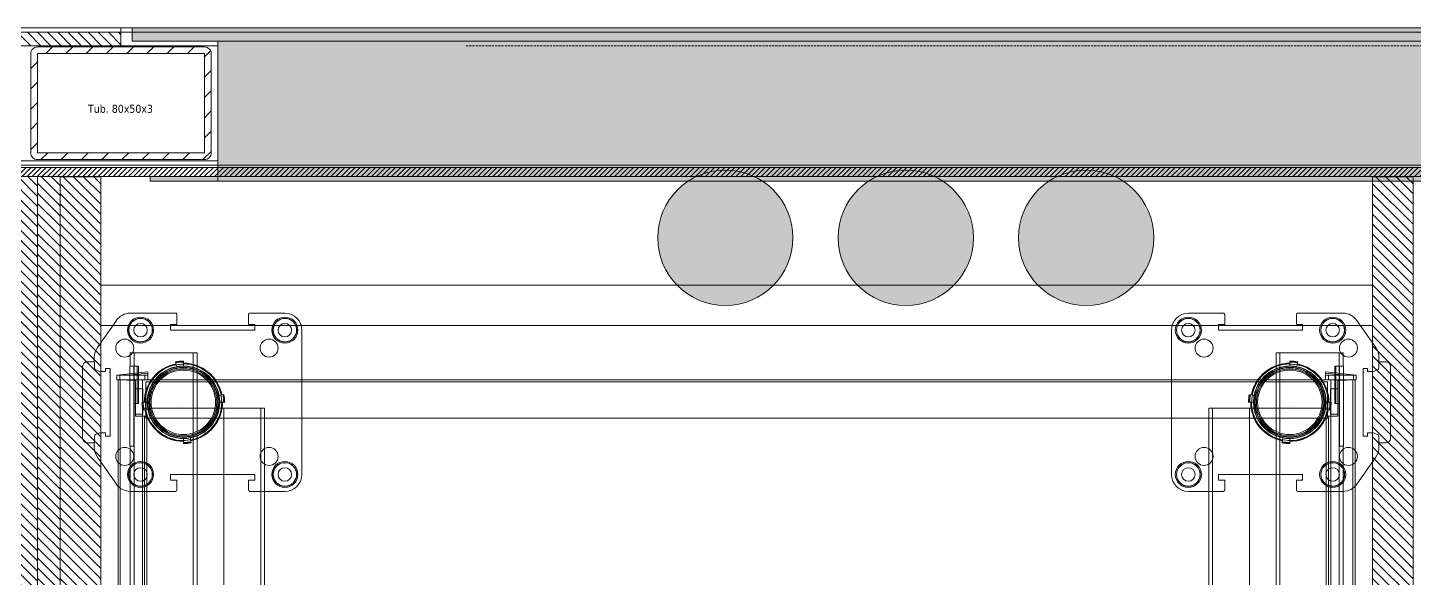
# Model space of a CAD drawing. Header units: millimetres. Extents: x -853320 to 19484, y -510814 to 9708.
# Drawn here: x 7925 to 8540, y 7701 to 7945 of the extents above; entities that cross this region are included whole.
import ezdxf

# ---------------------------------------------------------------- set-up
doc = ezdxf.new("R2010")
doc.units = ezdxf.units.MM
for name, pattern in [('CONTINUA', [0]), ('NASCOSTA', [9.525, 6.35, -3.175]), ('TRATTEGGIATA2', [9.525, 6.35, -3.175])]:
    doc.linetypes.add(name, pattern=pattern)
for name, color, linetype, lineweight in [('F_ARREDI', 7, 'Continuous', 5), ('F_Guide', 1, 'Continuous', 9), ('F_IMPIANTO IDRAULICO', 7, 'Continuous', 5), ('F_INFISSI', 4, 'Continuous', 5), ('F_MINERAL WALL', 6, 'Continuous', 5), ('F_MULTI laminato CERA', 124, 'Continuous', 5), ('F_MULTI laminato OPACO', 1, 'Continuous', 5), ('F_MULTI laminato OPACO_retino', 1, 'Continuous', 5), ('F_retino', 252, 'CONTINUA', 5), ('F_RIV.to PARETI e SOFFITTO_slider', 7, 'Continuous', 5), ('F_Spondine', 9, 'Continuous', 9), ('F_VETRO', 140, 'Continuous', 5), ('Piedini', 7, 'Continuous', 9)]:
    doc.layers.add(name, color=color, linetype=linetype, lineweight=lineweight)
doc.layers.add('F_PARETI_slider', color=1, linetype='Continuous', lineweight=5, true_color=0xff0000)
doc.styles.add('Tahoma', font='tahoma.ttf')

# ---------------------------------------------------------------- blocks, each defined once
blk = doc.blocks.new('INFISSO L.2200 MM_pianta')
at = {"layer": 'F_INFISSI'}
h = blk.add_hatch(color=9, dxfattribs=at)
h.dxf.hatch_style = 1
h.paths.add_polyline_path([(22588.66, 8745.65), (24782.66, 8745.65), (24782.66, 8807.65), (22588.66, 8807.65)])
at = {"layer": 'F_INFISSI', "true_color": 0x636466}
h = blk.add_hatch(color=251, dxfattribs=at)
h.dxf.hatch_style = 1
h.paths.add_polyline_path([(22588.66, 8747.65), (22588.66, 8745.65), (22558.66, 8745.65), (22558.66, 8747.65)])
at = {"layer": 'F_VETRO'}
h = blk.add_hatch(color=8, dxfattribs=at)
h.dxf.hatch_style = 1
h.paths.add_polyline_path([(22550.66, 8813.65), (22550.66, 8807.65), (24820.66, 8807.65), (24820.66, 8813.65)])
at = {"layer": 'F_INFISSI'}
for points in [[(22588.66, 8745.65), (24782.66, 8745.65), (24782.66, 8807.65), (22588.66, 8807.65)], [(22588.66, 8747.65), (22588.66, 8745.65), (22558.66, 8745.65), (22558.66, 8747.65)], [(24782.66, 8747.65), (24782.66, 8745.65), (22588.66, 8745.65), (22588.66, 8747.65)]]:
    blk.add_lwpolyline(points, close=True, dxfattribs=at)
at = {"layer": 'F_VETRO'}
blk.add_lwpolyline([(22550.66, 8813.65), (22550.66, 8807.65), (24820.66, 8807.65), (24820.66, 8813.65)], close=True, dxfattribs=at)
at = {"layer": 'F_PARETI_slider', "color": 4, "lineweight": 9, "insert": (22545.44, 8777.66), "char_height": 3.549, "width": 31.8549, "attachment_point": 5, "style": 'Tahoma', "bg_fill": 3, "box_fill_scale": 1.1, "bg_fill_color": 256, "bg_fill_true_color": 13158600, "bg_fill_transparency": 0}
blk.add_mtext('Tub. 80x50x3', dxfattribs=at)
at = {"layer": 'F_PARETI_slider', "lineweight": 9}
h = blk.add_hatch(dxfattribs=at)
h.set_pattern_fill('ANSI31', color=4, scale=2, angle=360)
h.set_pattern_definition([(45, (-441355.905, 48346.784), (-4.49012806, 4.49012806), [])])
edge = h.paths.add_edge_path()
edge.add_line((22505.66, 8758.15), (22505.66, 8802.15))
edge.add_arc((22508.66, 8802.15), 3, 90, 180, ccw=False)
edge.add_line((22508.66, 8805.15), (22582.66, 8805.15))
edge.add_arc((22582.66, 8802.15), 3, 0, 90, ccw=False)
edge.add_line((22585.66, 8802.15), (22585.66, 8758.15))
edge.add_arc((22582.66, 8758.15), 3, -90, 0, ccw=False)
edge.add_line((22582.66, 8755.15), (22508.66, 8755.15))
edge.add_arc((22508.66, 8758.15), 3, 180, 270, ccw=False)
h.paths.add_polyline_path([(22508.66, 8758.15), (22508.66, 8802.15), (22582.66, 8802.15), (22582.66, 8758.15)], flags=16)
at = {"layer": 'F_INFISSI'}
blk.add_lwpolyline([(22545.66, 8813.65), (22545.66, 8805.65), (22588.66, 8805.65), (22588.66, 8747.65)], dxfattribs=at)
at = {"layer": 'F_PARETI_slider', "color": 4, "lineweight": 9}
blk.add_lwpolyline([(22505.66, 8758.15), (22505.66, 8802.15, -0.414214), (22508.66, 8805.15), (22582.66, 8805.15, -0.414214), (22585.66, 8802.15), (22585.66, 8758.15, -0.414214), (22582.66, 8755.15), (22508.66, 8755.15, -0.414214)], format="xyb", close=True, dxfattribs=at)
blk.add_lwpolyline([(22508.66, 8758.15), (22508.66, 8802.15), (22582.66, 8802.15), (22582.66, 8758.15)], close=True, dxfattribs=at)
blk = doc.blocks.new('SLIDER grande_lato cucina_pianta_rev.01')
at = {"linetype": 'Continuous', "lineweight": 9}
h = blk.add_hatch(dxfattribs=at)
h.set_pattern_fill('ANSI31', color=34, angle=90, style=0)
h.set_pattern_definition([(135, (13, 0), (-2.24506403, -2.24506403), [])])
h.paths.add_polyline_path([(268771.48, -68539.85), (267421.48, -68539.85), (267421.48, -68545.85), (268771.48, -68545.85)])
at = {"color": 8, "linetype": 'TRATTEGGIATA2', "lineweight": 9, "ltscale": 0.15}
for p, q in [((268924.48, -68545.85), (271118.48, -68545.85)), ((268814.48, -68598.85), (271008.48, -68598.85))]:
    blk.add_line(p, q, dxfattribs=at)
at = {"lineweight": 9}
for p, q in [((268814.48, -68596.85), (267450.97, -68596.85)), ((268814.48, -68598.85), (267450.98, -68598.85))]:
    blk.add_line(p, q, dxfattribs=at)
for points in [[(267421.48, -68537.85), (276666.48, -68537.85), (276666.48, -68539.85), (267421.48, -68539.85)], [(268771.48, -68537.85), (267421.48, -68537.85), (267421.48, -68539.85), (268771.48, -68539.85)]]:
    blk.add_lwpolyline(points, close=True, dxfattribs=at)
at = {"color": 32, "linetype": 'ByBlock', "lineweight": 9}
blk.add_lwpolyline([(268771.48, -68539.85), (267421.48, -68539.85), (267421.48, -68545.85), (268771.48, -68545.85)], close=True, dxfattribs=at)
at = {"color": 1}
blk.add_lwpolyline([(267501.98, -68598.85), (276585.98, -68598.85), (276585.98, -69793.85), (267501.98, -69793.85)], close=True, dxfattribs=at)
at = {"layer": 'F_INFISSI'}
blk.add_blockref('INFISSO L.2200 MM_pianta', (246225.82, -77351.5), dxfattribs=at)
blk = doc.blocks.new('RIV.to_pareti e soffitto_grande_lato cucina_rev.01_pianta')
at = {"layer": 'F_MINERAL WALL', "transparency": 33554508}
h = blk.add_hatch(dxfattribs=at)
h.set_pattern_fill('ANSI31', color=256, scale=0.5)
h.set_pattern_definition([(45, (0, -10), (-1.122532015, 1.122532015), [])])
h.paths.add_polyline_path([(24497.12, 22971.66), (20597.12, 22971.66), (20597.12, 22975.66), (24497.12, 22975.66)])
blk.add_lwpolyline([(24497.12, 22971.66), (20597.12, 22971.66), (20597.12, 22975.66), (24497.12, 22975.66)], close=True, dxfattribs=at)
at = {"layer": 'F_MULTI laminato OPACO', "color": 3, "linetype": 'NASCOSTA'}
blk.add_lwpolyline([(29676.12, 21800.66), (20592.12, 21800.66), (20592.12, 22976.66), (29676.12, 22976.66)], close=True, dxfattribs=at)
blk = doc.blocks.new('COLONNA forni_pianta')
at = {"layer": 'F_MULTI laminato OPACO_retino', "true_color": 0x636466}
h = blk.add_hatch(dxfattribs=at)
h.set_pattern_fill('ANSI31', color=251, angle=-90)
h.paths.add_polyline_path([(19814.13, 15280.98), (19804.13, 15280.98), (19804.13, 14681.98), (19814.13, 14681.98)])
at = {"layer": 'F_retino'}
h = blk.add_hatch(dxfattribs=at)
h.set_pattern_fill('ANSI31', color=256, angle=-90)
h.set_pattern_definition([(315, (3424.666, 7224.5183), (2.24506403, 2.24506403), [])])
h.paths.add_polyline_path([(19804.13, 15280.98), (19786.13, 15280.98), (19786.13, 14700.98), (19804.13, 14700.98)])
at = {"layer": 'F_MULTI laminato CERA'}
blk.add_lwpolyline([(19804.13, 15280.98), (19786.13, 15280.98), (19786.13, 14700.98), (19804.13, 14700.98)], close=True, dxfattribs=at)
at = {"layer": 'F_MULTI laminato OPACO', "color": 6, "ltscale": 5}
blk.add_lwpolyline([(19814.13, 15280.98), (19804.13, 15280.98), (19804.13, 14681.98), (19814.13, 14681.98)], close=True, dxfattribs=at)
blk = doc.blocks.new('BASE LAVELLO_pianta')
at = {"layer": 'F_MULTI laminato CERA', "true_color": 0x636466}
h = blk.add_hatch(dxfattribs=at)
h.set_pattern_fill('ANSI31', color=251, angle=-90)
h.set_pattern_definition([(315, (277451.725, 4021.7138), (2.24506403, 2.24506403), [])])
h.paths.add_polyline_path([(292243.95, 11855.74), (292225.95, 11855.74), (292225.95, 11275.74), (292243.95, 11275.74)])
h = blk.add_hatch(dxfattribs=at)
h.set_pattern_fill('ANSI31', color=251, angle=-90)
h.set_pattern_definition([(315, (278033.725, 4021.7138), (2.24506403, 2.24506403), [])])
h.paths.add_polyline_path([(292825.95, 11855.74), (292807.95, 11855.74), (292807.95, 11275.74), (292825.95, 11275.74)])
at = {"layer": 'F_Guide', "color": 1}
for p, q in [((292257.03, 11777.74), (292258.73, 11777.74)), ((292257.03, 11771.74), (292257.03, 11777.74)), ((292258.73, 11777.74), (292285.03, 11777.74)), ((292258.73, 11771.74), (292258.73, 11777.74)), ((292285.03, 11777.74), (292286.73, 11777.74)), ((292285.03, 11303.81), (292285.03, 11777.74)), ((292286.73, 11303.81), (292286.73, 11777.74)), ((292765.17, 11777.74), (292794.87, 11777.74)), ((292765.17, 11303.81), (292765.17, 11777.74)), ((292766.87, 11303.81), (292766.87, 11777.74)), ((292793.17, 11771.74), (292793.17, 11777.74)), ((292794.87, 11771.74), (292794.87, 11777.74)), ((292256.85, 11771.74), (292258.65, 11771.74)), ((292256.85, 11736.24), (292256.85, 11771.74)), ((292258.65, 11771.74), (292258.77, 11771.74)), ((292258.65, 11736.24), (292258.65, 11771.74)), ((292258.77, 11771.74), (292260.18, 11771.74)), ((292258.77, 11755.24), (292258.77, 11771.74)), ((292260.18, 11771.74), (292260.65, 11771.74)), ((292260.18, 11755.24), (292260.18, 11771.74)), ((292260.65, 11771.74), (292260.7, 11771.74)), ((292260.65, 11755.24), (292260.65, 11771.74)), ((292260.7, 11755.24), (292260.7, 11771.74)), ((292791.19, 11771.74), (292795.04, 11771.74)), ((292791.19, 11755.24), (292791.19, 11771.74)), ((292791.24, 11755.24), (292791.24, 11771.74)), ((292791.71, 11755.24), (292791.71, 11771.74)), ((292793.13, 11755.24), (292793.13, 11771.74)), ((292793.24, 11736.24), (292793.24, 11771.74)), ((292795.04, 11736.24), (292795.04, 11771.74)), ((292258.65, 11755.24), (292258.77, 11755.24)), ((292258.73, 11297.34), (292258.73, 11755.24)), ((292258.77, 11755.24), (292260.18, 11755.24)), ((292260.18, 11755.24), (292260.65, 11755.24)), ((292260.65, 11755.24), (292260.7, 11755.24)), ((292791.19, 11755.24), (292793.24, 11755.24)), ((292793.17, 11297.34), (292793.17, 11755.24)), ((292256.85, 11736.24), (292258.65, 11736.24)), ((292257.03, 11297.34), (292257.03, 11736.24)), ((292793.24, 11736.24), (292795.04, 11736.24)), ((292794.87, 11297.34), (292794.87, 11736.24))]:
    blk.add_line(p, q, dxfattribs=at)
at = {"layer": 'F_MULTI laminato CERA'}
for points in [[(292225.95, 11855.74), (292243.95, 11855.74), (292243.95, 11275.74), (292225.95, 11275.74)], [(292807.95, 11855.74), (292825.95, 11855.74), (292825.95, 11275.74), (292807.95, 11275.74)], [(292807.95, 11807.74), (292243.95, 11807.74), (292243.95, 11789.74), (292807.95, 11789.74)], [(292243.95, 11807.74), (292807.95, 11807.74), (292807.95, 11275.74), (292243.95, 11275.74)], [(292262.45, 11765.74), (292789.45, 11765.74), (292789.45, 11279.74), (292262.45, 11279.74)], [(292787.95, 11748.74), (292263.95, 11748.74), (292263.95, 11764.74), (292787.95, 11764.74)]]:
    blk.add_lwpolyline(points, close=True, dxfattribs=at)
at = {"layer": 'F_Spondine'}
for p, q in [((292251.15, 11767.82), (292264.85, 11769.26)), ((292255.92, 11767.74), (292264.85, 11768.59)), ((292264.85, 11768.59), (292264.85, 11769.26)), ((292264.85, 11767.74), (292264.85, 11768.59)), ((292800.75, 11767.82), (292787.05, 11769.26)), ((292787.05, 11768.59), (292787.05, 11769.26)), ((292795.98, 11767.74), (292787.05, 11768.59)), ((292787.05, 11767.74), (292787.05, 11768.59)), ((292251.15, 11765.74), (292251.15, 11767.82)), ((292251.15, 11767.74), (292264.85, 11767.74)), ((292251.15, 11765.74), (292264.85, 11765.74)), ((292251.65, 11275.74), (292251.65, 11765.74)), ((292252.45, 11765.74), (292252.45, 11767.74)), ((292252.65, 11275.74), (292252.65, 11765.74)), ((292255.55, 11765.54), (292255.55, 11765.74)), ((292255.55, 11765.54), (292255.55, 11765.74)), ((292255.55, 11765.54), (292259.35, 11765.54)), ((292259.15, 11765.54), (292259.15, 11765.74)), ((292259.35, 11749.54), (292259.35, 11765.54)), ((292263.55, 11765.74), (292263.55, 11767.74)), ((292264.85, 11765.74), (292264.85, 11767.74)), ((292787.05, 11767.74), (292788.35, 11767.74)), ((292787.05, 11765.74), (292787.05, 11767.74)), ((292787.05, 11765.74), (292787.05, 11766.74)), ((292787.05, 11765.74), (292792.75, 11765.74)), ((292787.05, 11765.74), (292788.35, 11765.74)), ((292788.35, 11767.74), (292799.45, 11767.74)), ((292788.35, 11765.74), (292788.35, 11767.74)), ((292788.35, 11765.74), (292799.45, 11765.74)), ((292792.55, 11765.54), (292796.35, 11765.54)), ((292792.55, 11749.54), (292792.55, 11765.54)), ((292792.75, 11765.74), (292793.55, 11765.74)), ((292792.75, 11765.54), (292792.75, 11765.74)), ((292796.35, 11765.74), (292799.25, 11765.74)), ((292796.35, 11765.54), (292796.35, 11765.74)), ((292796.35, 11765.54), (292796.35, 11765.74)), ((292799.25, 11765.74), (292800.25, 11765.74)), ((292799.25, 11275.74), (292799.25, 11765.74)), ((292799.45, 11767.74), (292800.75, 11767.74)), ((292799.45, 11765.74), (292799.45, 11767.74)), ((292799.45, 11765.74), (292800.75, 11765.74)), ((292800.25, 11275.74), (292800.25, 11765.74)), ((292800.75, 11765.74), (292800.75, 11767.82)), ((292259.35, 11761.74), (292262.63, 11761.74)), ((292262.63, 11750.54), (292262.63, 11761.74)), ((292789.27, 11761.74), (292792.55, 11761.74)), ((292789.27, 11761.74), (292789.27, 11761.74)), ((292789.27, 11750.54), (292789.27, 11761.74)), ((292259.35, 11750.54), (292262.63, 11750.54)), ((292262.63, 11753.14), (292316.55, 11753.14)), ((292298.55, 11276.64), (292298.55, 11753.14)), ((292314.92, 11276.64), (292314.92, 11753.14)), ((292316.55, 11276.64), (292316.55, 11753.14)), ((292735.35, 11753.14), (292736.97, 11753.14)), ((292735.35, 11276.64), (292735.35, 11753.14)), ((292736.97, 11753.14), (292753.35, 11753.14)), ((292736.97, 11276.64), (292736.97, 11753.14)), ((292753.35, 11753.14), (292789.27, 11753.14)), ((292753.35, 11276.64), (292753.35, 11753.14)), ((292789.27, 11750.54), (292792.55, 11750.54)), ((292789.27, 11750.54), (292792.55, 11750.54)), ((292259.35, 11749.54), (292264.45, 11749.54)), ((292263.45, 11275.74), (292263.45, 11749.54)), ((292264.45, 11275.74), (292264.45, 11749.54)), ((292787.45, 11749.54), (292788.45, 11749.54)), ((292787.45, 11275.74), (292787.45, 11749.54)), ((292788.45, 11749.54), (292792.55, 11749.54)), ((292788.45, 11275.74), (292788.45, 11749.54))]:
    blk.add_line(p, q, dxfattribs=at)
at = {"layer": 'Piedini'}
for p, q in [((292257.03, 11795.24), (292277.13, 11795.24)), ((292277.73, 11794.64), (292277.73, 11790.24)), ((292309.53, 11794.64), (292309.53, 11790.24)), ((292310.13, 11795.24), (292325.63, 11795.24)), ((292741.77, 11795.24), (292726.27, 11795.24)), ((292742.37, 11794.64), (292742.37, 11790.24)), ((292774.17, 11794.64), (292774.17, 11790.24)), ((292794.86, 11795.24), (292774.76, 11795.24)), ((292250.89, 11792.04), (292242.49, 11780.04)), ((292274.96, 11790.24), (292277.73, 11790.24)), ((292274.96, 11790.24), (292274.96, 11787.74)), ((292274.96, 11787.74), (292312.3, 11787.74)), ((292274.98, 11790.24), (292274.98, 11787.74)), ((292309.53, 11790.24), (292312.3, 11790.24)), ((292312.28, 11790.24), (292312.28, 11787.74)), ((292312.3, 11790.24), (292312.3, 11787.74)), ((292333.13, 11787.74), (292333.13, 11723.74)), ((292718.77, 11787.74), (292718.77, 11723.74)), ((292742.37, 11790.24), (292739.6, 11790.24)), ((292739.6, 11790.24), (292739.6, 11787.74)), ((292776.93, 11787.74), (292739.6, 11787.74)), ((292739.61, 11790.24), (292739.61, 11787.74)), ((292776.93, 11790.24), (292774.17, 11790.24)), ((292776.92, 11790.24), (292776.92, 11787.74)), ((292776.93, 11790.24), (292776.93, 11787.74)), ((292801.01, 11792.04), (292809.41, 11780.04)), ((292241.13, 11775.74), (292241.13, 11773.74)), ((292810.77, 11775.74), (292810.77, 11773.74)), ((292235.95, 11771.74), (292235.95, 11739.73)), ((292237.95, 11773.74), (292241.15, 11773.74)), ((292241.15, 11773.74), (292241.15, 11770.81)), ((292241.68, 11770.06), (292243.63, 11769.35)), ((292243.63, 11769.35), (292246.12, 11769.35)), ((292246.12, 11770.75), (292248.14, 11770.75)), ((292246.12, 11770.75), (292246.12, 11769.35)), ((292247.74, 11769.04), (292247.84, 11769.04)), ((292248.14, 11770.75), (292248.14, 11740.72)), ((292277.14, 11773.7), (292277.32, 11772.78)), ((292277.32, 11772.78), (292277.37, 11772.48)), ((292277.37, 11772.48), (292277.39, 11772.41)), ((292277.39, 11772.41), (292277.56, 11771.53)), ((292280.63, 11774.03), (292280.63, 11772.8)), ((292280.63, 11772.8), (292280.63, 11772.72)), ((292280.63, 11772.72), (292280.63, 11771.83)), ((292771.26, 11774.03), (292771.26, 11772.8)), ((292771.26, 11772.8), (292771.26, 11772.72)), ((292771.26, 11772.72), (292771.26, 11771.83)), ((292774.51, 11772.41), (292774.34, 11771.53)), ((292774.52, 11772.48), (292774.51, 11772.41)), ((292774.58, 11772.78), (292774.52, 11772.48)), ((292774.76, 11773.7), (292774.58, 11772.78)), ((292805.78, 11770.75), (292803.75, 11770.75)), ((292803.75, 11770.75), (292803.75, 11740.72)), ((292804.16, 11769.04), (292804.06, 11769.04)), ((292805.78, 11770.75), (292805.78, 11769.35)), ((292808.26, 11769.35), (292805.78, 11769.35)), ((292810.21, 11770.06), (292808.26, 11769.35)), ((292813.95, 11773.74), (292810.74, 11773.74)), ((292810.74, 11773.74), (292810.74, 11770.81)), ((292815.95, 11771.74), (292815.95, 11739.73)), ((292297.38, 11758.99), (292296.43, 11758.81)), ((292297.67, 11759.05), (292297.38, 11758.99)), ((292754.23, 11759.05), (292754.52, 11758.99)), ((292754.52, 11758.99), (292755.47, 11758.81)), ((292262.33, 11755.74), (292263.27, 11755.74)), ((292263.59, 11752.42), (292262.67, 11752.24)), ((292263.27, 11755.74), (292263.57, 11755.74)), ((292263.57, 11755.74), (292263.64, 11755.74)), ((292263.88, 11752.48), (292263.59, 11752.42)), ((292263.64, 11755.74), (292264.54, 11755.74)), ((292263.95, 11752.49), (292263.88, 11752.48)), ((292264.83, 11752.67), (292263.95, 11752.49)), ((292280.63, 11755.74), (292280.63, 11755.74)), ((292280.63, 11755.74), (292280.63, 11755.74)), ((292280.63, 11755.74), (292280.63, 11755.74)), ((292280.63, 11755.74), (292280.63, 11755.74)), ((292296.72, 11755.74), (292298.93, 11755.74)), ((292755.17, 11755.74), (292752.97, 11755.74)), ((292771.27, 11755.74), (292771.26, 11755.74)), ((292771.26, 11755.74), (292771.26, 11755.74)), ((292771.27, 11755.74), (292771.26, 11755.74)), ((292771.26, 11755.74), (292771.26, 11755.74)), ((292787.06, 11752.67), (292787.94, 11752.49)), ((292788.25, 11755.74), (292787.36, 11755.74)), ((292787.94, 11752.49), (292788.01, 11752.48)), ((292788.01, 11752.48), (292788.3, 11752.42)), ((292788.33, 11755.74), (292788.25, 11755.74)), ((292788.3, 11752.42), (292789.23, 11752.24)), ((292788.62, 11755.74), (292788.33, 11755.74)), ((292789.56, 11755.74), (292788.62, 11755.74)), ((292237.95, 11737.74), (292241.15, 11737.74)), ((292241.13, 11737.74), (292241.13, 11735.74)), ((292241.15, 11740.66), (292241.15, 11737.74)), ((292243.63, 11742.12), (292241.68, 11741.41)), ((292243.63, 11742.12), (292246.12, 11742.12)), ((292246.12, 11742.12), (292246.12, 11740.72)), ((292246.12, 11740.72), (292248.14, 11740.72)), ((292280.63, 11739.64), (292280.63, 11738.75)), ((292280.63, 11738.75), (292280.63, 11738.67)), ((292280.63, 11738.67), (292280.63, 11738.38)), ((292280.63, 11738.38), (292280.63, 11737.44)), ((292283.7, 11739.94), (292283.87, 11739.06)), ((292283.87, 11739.06), (292283.89, 11738.99)), ((292283.89, 11738.99), (292283.94, 11738.7)), ((292283.94, 11738.7), (292284.12, 11737.77)), ((292767.95, 11738.7), (292767.77, 11737.77)), ((292768.01, 11738.99), (292767.95, 11738.7)), ((292768.02, 11739.06), (292768.01, 11738.99)), ((292768.19, 11739.94), (292768.02, 11739.06)), ((292771.26, 11739.64), (292771.26, 11738.75)), ((292771.26, 11738.75), (292771.26, 11738.67)), ((292771.26, 11738.67), (292771.26, 11738.38)), ((292771.26, 11738.38), (292771.26, 11737.44)), ((292805.78, 11740.72), (292803.75, 11740.72)), ((292808.26, 11742.12), (292805.78, 11742.12)), ((292805.78, 11742.12), (292805.78, 11740.72)), ((292808.26, 11742.12), (292810.21, 11741.41)), ((292810.74, 11740.66), (292810.74, 11737.74)), ((292813.95, 11737.74), (292810.74, 11737.74)), ((292810.77, 11737.74), (292810.77, 11735.74)), ((292242.49, 11731.43), (292250.89, 11719.43)), ((292809.41, 11731.43), (292801.01, 11719.43)), ((292274.96, 11723.74), (292312.3, 11723.74)), ((292274.96, 11723.74), (292274.96, 11721.24)), ((292274.96, 11721.24), (292277.73, 11721.24)), ((292274.98, 11723.74), (292274.98, 11721.24)), ((292277.73, 11721.24), (292277.73, 11716.84)), ((292309.53, 11721.24), (292312.3, 11721.24)), ((292309.53, 11721.24), (292309.53, 11716.84)), ((292312.28, 11723.74), (292312.28, 11721.24)), ((292312.3, 11723.74), (292312.3, 11721.24)), ((292776.93, 11723.74), (292739.6, 11723.74)), ((292739.6, 11723.74), (292739.6, 11721.24)), ((292742.37, 11721.24), (292739.6, 11721.24)), ((292739.61, 11723.74), (292739.61, 11721.24)), ((292742.37, 11721.24), (292742.37, 11716.84)), ((292776.93, 11721.24), (292774.17, 11721.24)), ((292774.17, 11721.24), (292774.17, 11716.84)), ((292776.92, 11723.74), (292776.92, 11721.24)), ((292776.93, 11723.74), (292776.93, 11721.24)), ((292257.03, 11716.24), (292277.13, 11716.24)), ((292310.13, 11716.24), (292325.63, 11716.24)), ((292741.76, 11716.24), (292726.27, 11716.24)), ((292794.86, 11716.24), (292774.76, 11716.24))]:
    blk.add_line(p, q, dxfattribs=at)
at = {"layer": 'Piedini', "color": 1}
for p, q in [((292294.62, 11759.51), (292294.63, 11759.51)), ((292757.28, 11759.51), (292757.27, 11759.51))]:
    blk.add_line(p, q, dxfattribs=at)
at = {"layer": 'Piedini'}
for centre, radius in [((292261.63, 11787.74), 5.78), ((292261.63, 11787.74), 5.28), ((292261.63, 11787.74), 5.19), ((292325.63, 11787.74), 5.78), ((292325.63, 11787.74), 5.28), ((292325.63, 11787.74), 5.19), ((292726.27, 11787.74), 5.78), ((292726.27, 11787.74), 5.28), ((292726.27, 11787.74), 5.19), ((292790.27, 11787.74), 5.78), ((292790.27, 11787.74), 5.28), ((292790.27, 11787.74), 5.19), ((292261.63, 11787.74), 3), ((292325.63, 11787.74), 3), ((292726.27, 11787.74), 3), ((292790.27, 11787.74), 3), ((292254.63, 11779.74), 4), ((292318.63, 11779.74), 4), ((292733.27, 11779.74), 4), ((292797.27, 11779.74), 4), ((292280.63, 11755.74), 16.09), ((292280.63, 11755.74), 15.96), ((292280.63, 11755.74), 15.46), ((292280.63, 11755.74), 15.32), ((292280.63, 11755.74), 14.82), ((292280.63, 11755.74), 14.3), ((292771.26, 11755.74), 16.09), ((292771.26, 11755.74), 15.96), ((292771.26, 11755.74), 15.46), ((292771.26, 11755.74), 15.32), ((292771.26, 11755.74), 14.82), ((292771.26, 11755.74), 14.3), ((292254.63, 11731.74), 4), ((292318.63, 11731.74), 4), ((292733.27, 11731.74), 4), ((292797.27, 11731.74), 4), ((292261.63, 11723.74), 5.78), ((292261.63, 11723.74), 5.28), ((292261.63, 11723.74), 5.19), ((292261.63, 11723.74), 3), ((292325.63, 11723.74), 5.78), ((292325.63, 11723.74), 5.28), ((292325.63, 11723.74), 5.19), ((292325.63, 11723.74), 3), ((292726.27, 11723.74), 5.78), ((292726.27, 11723.74), 5.28), ((292726.27, 11723.74), 5.19), ((292726.27, 11723.74), 3), ((292790.27, 11723.74), 5.78), ((292790.27, 11723.74), 5.28), ((292790.27, 11723.74), 5.19), ((292790.27, 11723.74), 3)]:
    blk.add_circle(centre, radius, dxfattribs=at)
for centre, radius, start, end in [((292257.03, 11787.74), 7.5, 90, 145), ((292277.13, 11794.64), 0.6, 359.99876, 89.99984), ((292310.13, 11794.64), 0.6, 90.00016, 180.00124), ((292325.63, 11787.74), 7.5, 0, 90), ((292726.27, 11787.74), 7.5, 90, 180), ((292741.77, 11794.64), 0.6, 359.99876, 89.99984), ((292774.76, 11794.64), 0.6, 90.00016, 180.00124), ((292794.86, 11787.74), 7.5, 35, 90), ((292248.63, 11775.74), 7.5, 145, 180), ((292803.27, 11775.74), 7.5, 0, 35), ((292237.95, 11771.74), 2, 90, 179.82192), ((292242.01, 11770.85), 0.86, 182.73418, 247.2668), ((292280.63, 11755.74), 17.36, 101, 180), ((292280.63, 11755.74), 17.06, 101, 180), ((292280.63, 11755.74), 16.99, 101, 180), ((292280.63, 11755.74), 18.3, 90, 101), ((292280.63, 11755.74), 18, 90, 101), ((292280.63, 11755.74), 17.8, 90, 101), ((292280.63, 11755.74), 16.9, 90, 101), ((292280.63, 11755.74), 16.09, 90, 101), ((292280.63, 11755.74), 17.36, 11, 90), ((292280.63, 11755.74), 17.06, 11, 90), ((292280.63, 11755.74), 16.99, 11, 90), ((292771.26, 11755.74), 17.36, 90, 169), ((292771.26, 11755.74), 17.06, 90, 169), ((292771.26, 11755.74), 16.99, 90, 169), ((292771.26, 11755.74), 18.3, 79, 90), ((292771.26, 11755.74), 18, 79, 90), ((292771.26, 11755.74), 17.8, 79, 90), ((292771.26, 11755.74), 16.9, 79, 90), ((292771.26, 11755.74), 16.09, 79, 90), ((292771.26, 11755.74), 16.99, 0, 79), ((292771.26, 11755.74), 17.06, 0, 79), ((292771.26, 11755.74), 17.36, 0, 79), ((292809.88, 11770.85), 0.86, 292.7332, 357.26582), ((292813.95, 11771.74), 2, 0.17808, 90), ((292280.63, 11755.74), 16.09, 0, 11), ((292280.63, 11755.74), 16.9, 0, 11), ((292280.63, 11755.74), 17.8, 0, 11), ((292280.63, 11755.74), 18, 0, 11), ((292280.63, 11755.74), 18.3, 0, 11), ((292771.26, 11755.74), 18.3, 169, 180), ((292771.26, 11755.74), 18, 169, 180), ((292771.26, 11755.74), 17.8, 169, 180), ((292771.26, 11755.74), 16.9, 169, 180), ((292771.26, 11755.74), 16.09, 169, 180), ((292280.63, 11755.74), 18.3, 180, 191), ((292280.63, 11755.74), 18, 180, 191), ((292280.63, 11755.74), 17.8, 180, 191), ((292280.63, 11755.74), 17.36, 191, 270), ((292280.63, 11755.74), 16.9, 180, 191), ((292280.63, 11755.74), 17.06, 191, 270), ((292280.63, 11755.74), 16.99, 191, 270), ((292280.63, 11755.74), 16.09, 180, 191), ((292280.63, 11755.74), 16.99, 281, 0), ((292280.63, 11755.74), 17.06, 281, 0), ((292280.63, 11755.74), 17.36, 281, 0), ((292771.26, 11755.74), 17.36, 180, 259), ((292771.26, 11755.74), 17.06, 180, 259), ((292771.26, 11755.74), 16.99, 180, 259), ((292771.26, 11755.74), 16.99, 270, 349), ((292771.26, 11755.74), 17.06, 270, 349), ((292771.26, 11755.74), 17.36, 270, 349), ((292771.26, 11755.74), 16.09, 349, 0), ((292771.26, 11755.74), 16.9, 349, 0), ((292771.26, 11755.74), 17.8, 349, 0), ((292771.26, 11755.74), 18, 349, 0), ((292771.26, 11755.74), 18.3, 349, 0), ((292237.95, 11739.74), 2, 180.17808, 270), ((292241.96, 11740.65), 0.81, 110.49681, 179.50221), ((292280.63, 11755.74), 16.09, 270, 281), ((292280.63, 11755.74), 16.9, 270, 281), ((292280.63, 11755.74), 17.8, 270, 281), ((292280.63, 11755.74), 18, 270, 281), ((292280.63, 11755.74), 18.3, 270, 281), ((292771.26, 11755.74), 18.3, 259, 270), ((292771.26, 11755.74), 18, 259, 270), ((292771.26, 11755.74), 17.8, 259, 270), ((292771.26, 11755.74), 16.9, 259, 270), ((292771.26, 11755.74), 16.09, 259, 270), ((292809.93, 11740.65), 0.81, 0.49779, 69.50319), ((292813.95, 11739.74), 2, 270, 359.82192), ((292248.63, 11735.74), 7.5, 180, 215), ((292803.27, 11735.74), 7.5, 325, 0), ((292257.03, 11723.74), 7.5, 215, 270), ((292325.63, 11723.74), 7.5, 270, 0), ((292726.27, 11723.74), 7.5, 180, 270), ((292794.86, 11723.74), 7.5, 270, 325), ((292277.11, 11716.86), 0.62, 271.86277, 358.13863), ((292310.13, 11716.84), 0.6, 179.52043, 270.26456), ((292741.77, 11716.84), 0.6, 269.73544, 0.47957), ((292774.79, 11716.86), 0.62, 181.86137, 268.13723)]:
    blk.add_arc(centre, radius, start, end, dxfattribs=at)

msp = doc.modelspace()

# ---------------------------------------------------------------- block references
at = {"layer": 'F_PARETI_slider'}
msp.add_blockref('SLIDER grande_lato cucina_pianta_rev.01', (-260805.128, 76482.668), dxfattribs=at)

# ---------------------------------------------------------------- next in the draw order: hatches: boundary and pattern name
at = {"layer": 'F_IMPIANTO IDRAULICO', "transparency": 33554687}
h = msp.add_hatch(color=1, dxfattribs=at)
h.dxf.hatch_style = 1
edge = h.paths.add_edge_path()
edge.add_arc((8234.346, 7851.692), 30, 0, 360)
at = {"layer": 'F_IMPIANTO IDRAULICO', "true_color": 0x139b48, "transparency": 33554687}
h = msp.add_hatch(color=114, dxfattribs=at)
h.dxf.hatch_style = 1
edge = h.paths.add_edge_path()
edge.add_arc((8314.346, 7851.692), 30, 0, 360)
at = {"layer": 'F_IMPIANTO IDRAULICO'}
h = msp.add_hatch(color=160, dxfattribs=at)
h.dxf.hatch_style = 1
edge = h.paths.add_edge_path()
edge.add_arc((8394.346, 7851.692), 30, 0, 360)

# ---------------------------------------------------------------- next in the draw order: linework, layer by layer
for centre in [(8234.346, 7851.692), (8314.346, 7851.692), (8394.346, 7851.692)]:
    msp.add_circle(centre, 30, dxfattribs=at)

# ---------------------------------------------------------------- next in the draw order: block references
at = {"layer": 'F_ARREDI'}
for name, p in [('COLONNA forni_pianta', (-11874.776, -7402.16)), ('BASE LAVELLO_pianta', (-284286.597, -3977.013))]:
    msp.add_blockref(name, p, dxfattribs=at)
at = {"layer": 'F_RIV.to PARETI e SOFFITTO_slider'}
msp.add_blockref('RIV.to_pareti e soffitto_grande_lato cucina_rev.01_pianta', (-13895.268, -15092.845), dxfattribs=at)

doc.saveas('drawing.dxf')
